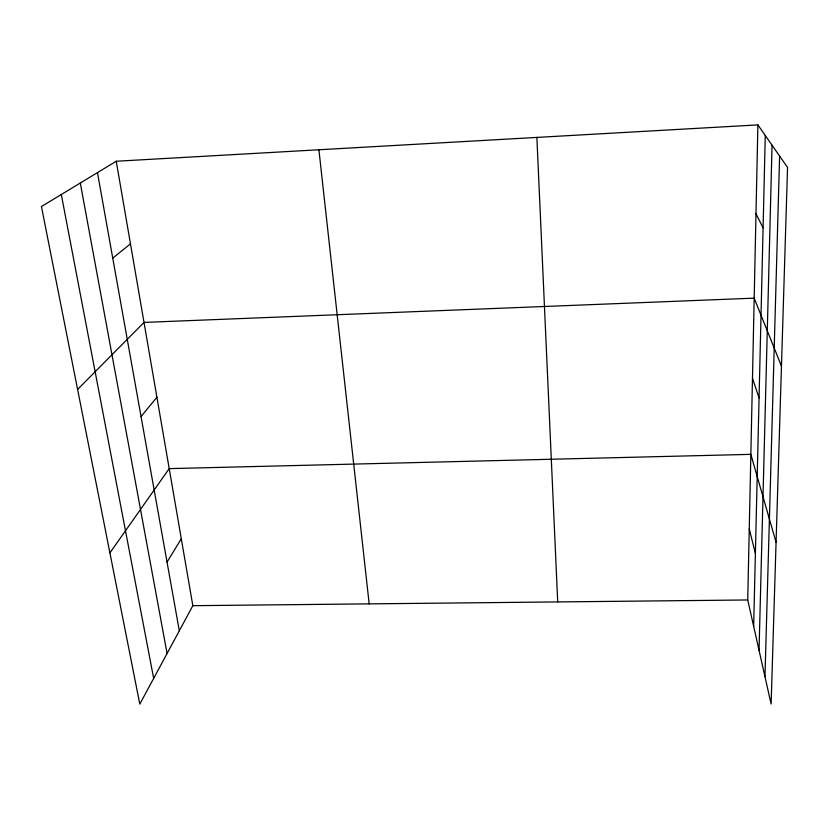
<?xml version="1.0" encoding="UTF-8"?>
<svg xmlns="http://www.w3.org/2000/svg" width="829" height="829" viewBox="0 0 829 829"><rect width="100%" height="100%" fill="white"/><g stroke="black" fill="none" stroke-linecap="round" stroke-linejoin="round"><path stroke-width="1.24" d="M757.893 124.889L787.55 167.458L771.115 704.028L747.737 599.968L757.893 124.889L116.236 161.251L41.45 206.535L139.8 704.111L192.836 605.688L116.236 161.251M753.665 626.351L765.271 135.49M759.043 650.319L772.058 145.23M764.97 676.671L779.612 156.07M167.043 562.103L181.302 538.757M109.915 552.891L169.209 468.623L750.846 454.354L776.068 542.301M141.044 416.531L156.909 397.257M77.605 389.423L144.018 322.419L754.183 298.15L781.467 366.159M112.744 258.14L130.474 243.85M192.836 605.688L747.737 599.968M755.986 213.82L763.094 227.83M752.473 378.221L759.063 397.982M749.25 528.964L755.385 553.368M61.305 194.504L153.666 678.391M80.299 183.002L167.075 653.501M97.47 172.619L179.313 630.786M318.906 149.759L369.174 603.875M536.871 137.407L557.71 601.927"/></g></svg>
